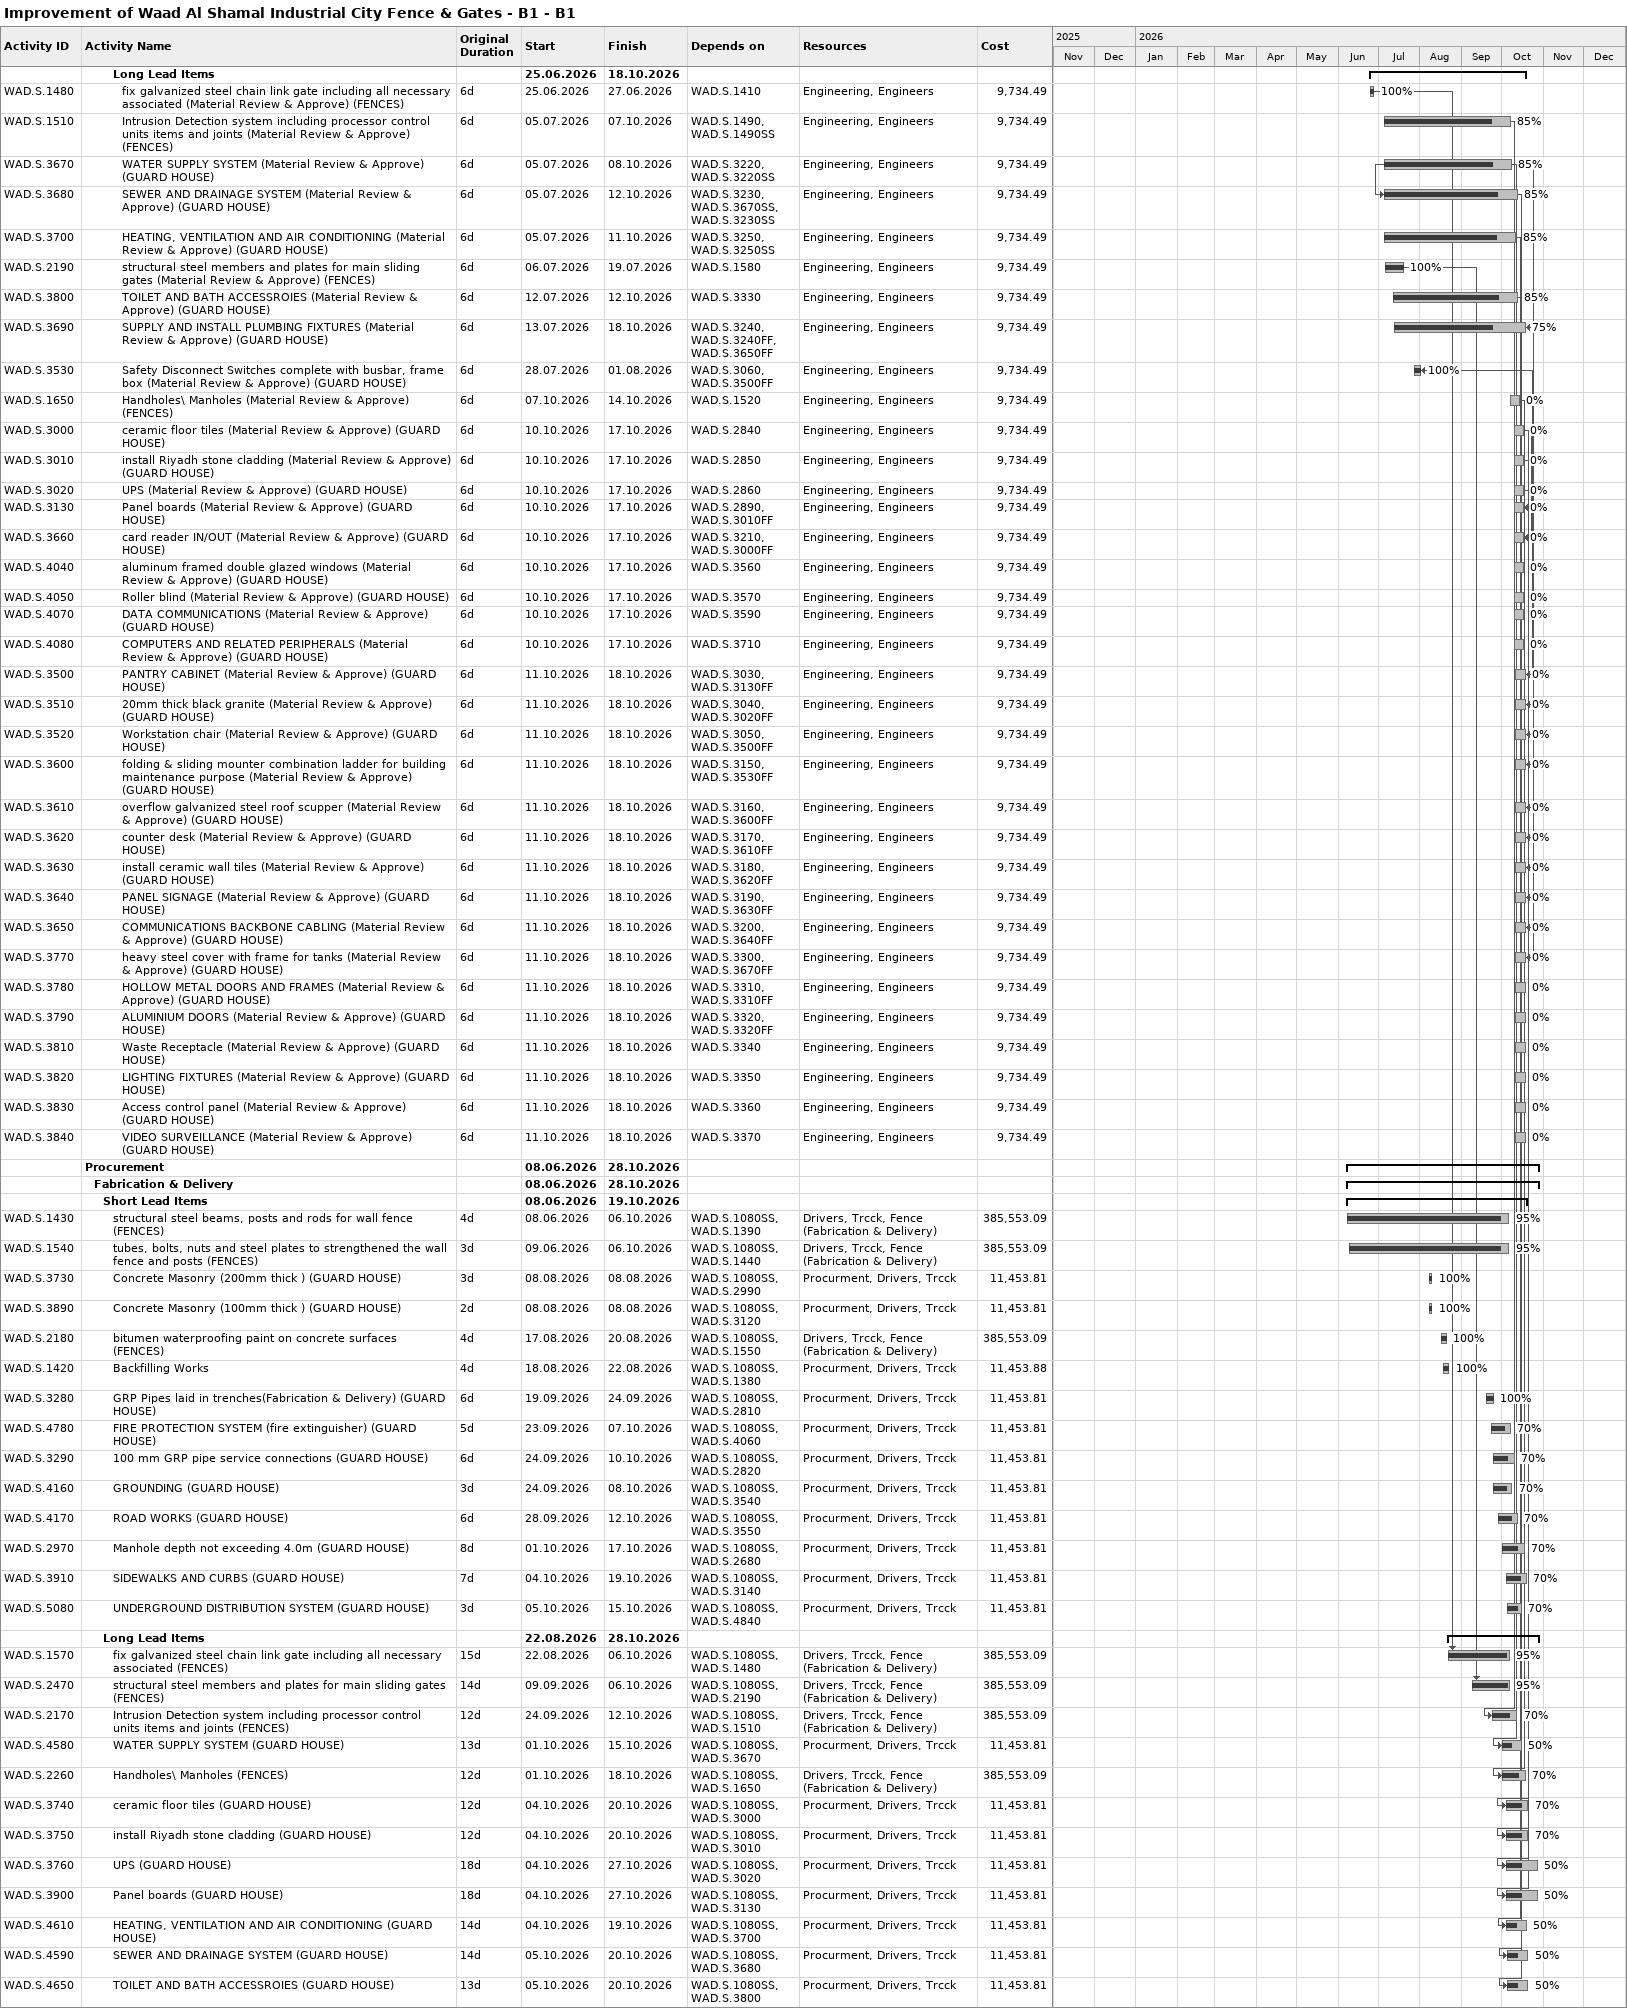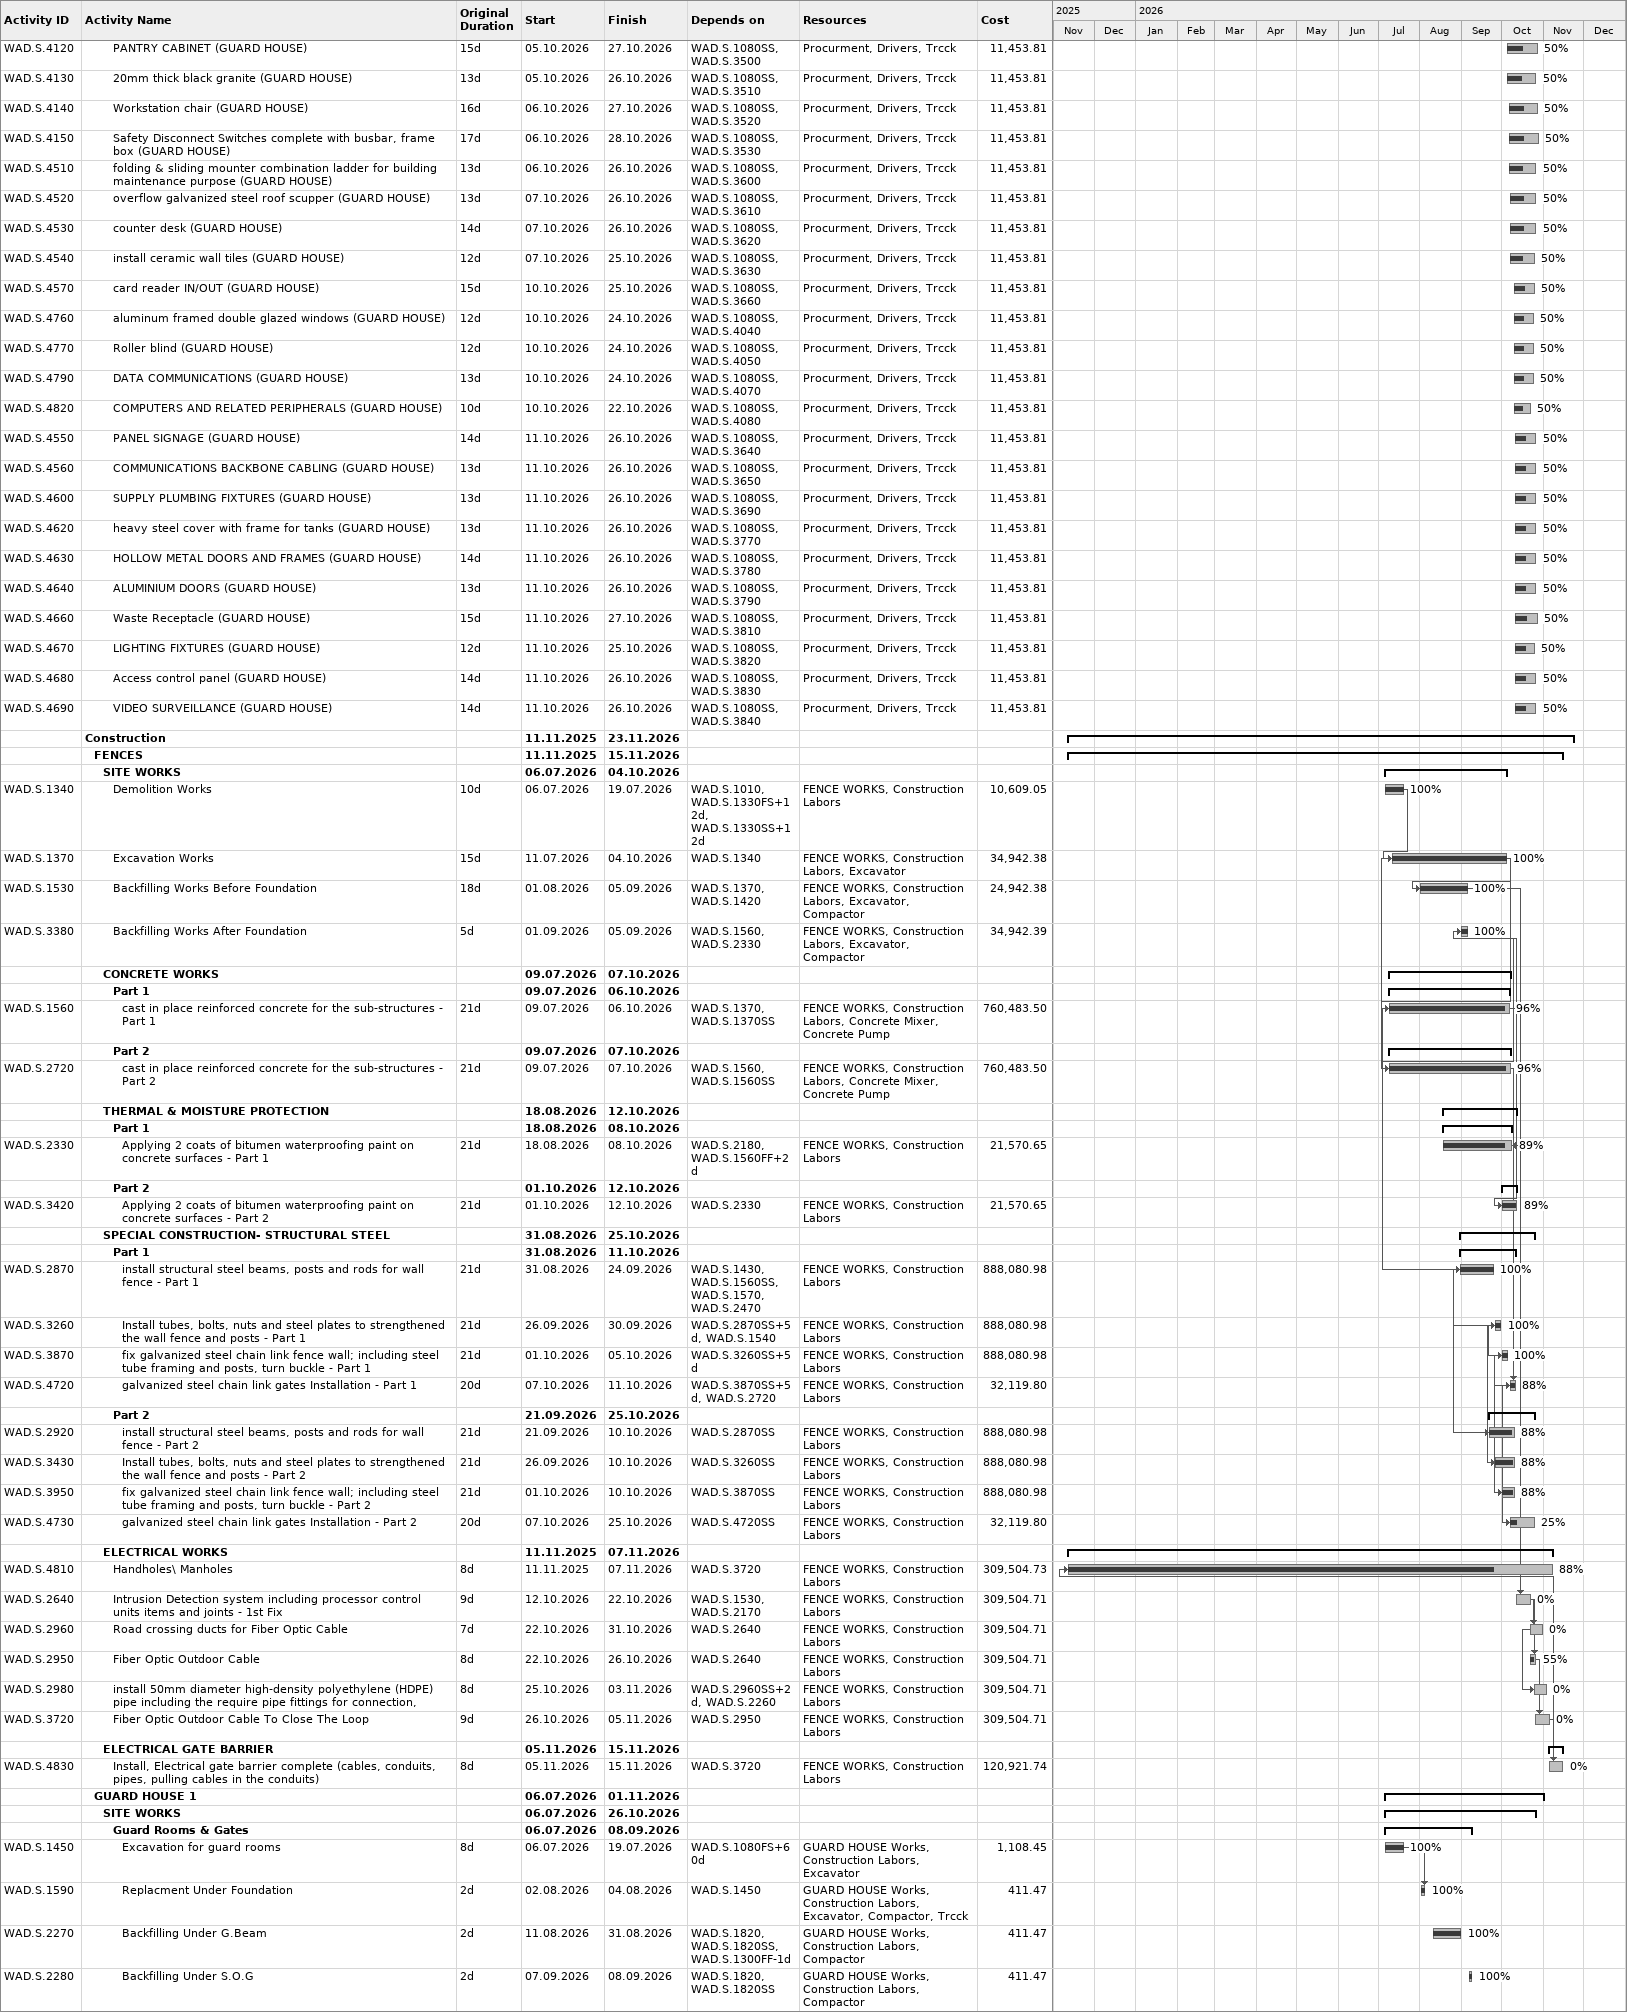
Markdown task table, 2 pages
Improvement of Waad Al Shamal Industrial City Fence & Gates - B1 - B1

| ID | Level | Task | Original duration | Start | Finish | Predecessors | Resources | % complete | Cost |
|---|---|---|---|---|---|---|---|---|---|
|  | 4 | **Long Lead Items** |  | 2026-06-25 | 2026-10-18 |  |  |  |  |
| WAD.S.1480 | 5 | fix galvanized steel chain link gate including all necessary associated (Material Review & Approve) (FENCES) | 6d | 2026-06-25 | 2026-06-27 | WAD.S.1410 | Engineering, Engineers | 100 | 9734.49 |
| WAD.S.1510 | 5 | Intrusion Detection system including processor control units items and joints (Material Review & Approve) (FENCES) | 6d | 2026-07-05 | 2026-10-07 | WAD.S.1490, WAD.S.1490SS | Engineering, Engineers | 85 | 9734.49 |
| WAD.S.3670 | 5 | WATER SUPPLY SYSTEM (Material Review & Approve) (GUARD HOUSE) | 6d | 2026-07-05 | 2026-10-08 | WAD.S.3220, WAD.S.3220SS | Engineering, Engineers | 85 | 9734.49 |
| WAD.S.3680 | 5 | SEWER AND DRAINAGE SYSTEM (Material Review & Approve) (GUARD HOUSE) | 6d | 2026-07-05 | 2026-10-12 | WAD.S.3230, WAD.S.3670SS, WAD.S.3230SS | Engineering, Engineers | 85 | 9734.49 |
| WAD.S.3700 | 5 | HEATING, VENTILATION AND AIR CONDITIONING (Material Review & Approve) (GUARD HOUSE) | 6d | 2026-07-05 | 2026-10-11 | WAD.S.3250, WAD.S.3250SS | Engineering, Engineers | 85 | 9734.49 |
| WAD.S.2190 | 5 | structural steel members and plates for main sliding gates (Material Review & Approve) (FENCES) | 6d | 2026-07-06 | 2026-07-19 | WAD.S.1580 | Engineering, Engineers | 100 | 9734.49 |
| WAD.S.3800 | 5 | TOILET AND BATH ACCESSROIES (Material Review & Approve) (GUARD HOUSE) | 6d | 2026-07-12 | 2026-10-12 | WAD.S.3330 | Engineering, Engineers | 85 | 9734.49 |
| WAD.S.3690 | 5 | SUPPLY AND INSTALL PLUMBING FIXTURES (Material Review & Approve) (GUARD HOUSE) | 6d | 2026-07-13 | 2026-10-18 | WAD.S.3240, WAD.S.3240FF, WAD.S.3650FF | Engineering, Engineers | 75 | 9734.49 |
| WAD.S.3530 | 5 | Safety Disconnect Switches complete with busbar, frame box (Material Review & Approve) (GUARD HOUSE) | 6d | 2026-07-28 | 2026-08-01 | WAD.S.3060, WAD.S.3500FF | Engineering, Engineers | 100 | 9734.49 |
| WAD.S.1650 | 5 | Handholes\ Manholes (Material Review & Approve) (FENCES) | 6d | 2026-10-07 | 2026-10-14 | WAD.S.1520 | Engineering, Engineers | 0 | 9734.49 |
| WAD.S.3000 | 5 | ceramic floor tiles (Material Review & Approve) (GUARD HOUSE) | 6d | 2026-10-10 | 2026-10-17 | WAD.S.2840 | Engineering, Engineers | 0 | 9734.49 |
| WAD.S.3010 | 5 | install Riyadh stone cladding (Material Review & Approve) (GUARD HOUSE) | 6d | 2026-10-10 | 2026-10-17 | WAD.S.2850 | Engineering, Engineers | 0 | 9734.49 |
| WAD.S.3020 | 5 | UPS (Material Review & Approve) (GUARD HOUSE) | 6d | 2026-10-10 | 2026-10-17 | WAD.S.2860 | Engineering, Engineers | 0 | 9734.49 |
| WAD.S.3130 | 5 | Panel boards (Material Review & Approve) (GUARD HOUSE) | 6d | 2026-10-10 | 2026-10-17 | WAD.S.2890, WAD.S.3010FF | Engineering, Engineers | 0 | 9734.49 |
| WAD.S.3660 | 5 | card reader IN/OUT (Material Review & Approve) (GUARD HOUSE) | 6d | 2026-10-10 | 2026-10-17 | WAD.S.3210, WAD.S.3000FF | Engineering, Engineers | 0 | 9734.49 |
| WAD.S.4040 | 5 | aluminum framed double glazed windows (Material Review & Approve) (GUARD HOUSE) | 6d | 2026-10-10 | 2026-10-17 | WAD.S.3560 | Engineering, Engineers | 0 | 9734.49 |
| WAD.S.4050 | 5 | Roller blind (Material Review & Approve) (GUARD HOUSE) | 6d | 2026-10-10 | 2026-10-17 | WAD.S.3570 | Engineering, Engineers | 0 | 9734.49 |
| WAD.S.4070 | 5 | DATA COMMUNICATIONS (Material Review & Approve) (GUARD HOUSE) | 6d | 2026-10-10 | 2026-10-17 | WAD.S.3590 | Engineering, Engineers | 0 | 9734.49 |
| WAD.S.4080 | 5 | COMPUTERS AND RELATED PERIPHERALS (Material Review & Approve) (GUARD HOUSE) | 6d | 2026-10-10 | 2026-10-17 | WAD.S.3710 | Engineering, Engineers | 0 | 9734.49 |
| WAD.S.3500 | 5 | PANTRY CABINET (Material Review & Approve) (GUARD HOUSE) | 6d | 2026-10-11 | 2026-10-18 | WAD.S.3030, WAD.S.3130FF | Engineering, Engineers | 0 | 9734.49 |
| WAD.S.3510 | 5 | 20mm thick black granite (Material Review & Approve) (GUARD HOUSE) | 6d | 2026-10-11 | 2026-10-18 | WAD.S.3040, WAD.S.3020FF | Engineering, Engineers | 0 | 9734.49 |
| WAD.S.3520 | 5 | Workstation chair (Material Review & Approve) (GUARD HOUSE) | 6d | 2026-10-11 | 2026-10-18 | WAD.S.3050, WAD.S.3500FF | Engineering, Engineers | 0 | 9734.49 |
| WAD.S.3600 | 5 | folding & sliding mounter combination ladder for building maintenance purpose (Material Review & Approve) (GUARD HOUSE) | 6d | 2026-10-11 | 2026-10-18 | WAD.S.3150, WAD.S.3530FF | Engineering, Engineers | 0 | 9734.49 |
| WAD.S.3610 | 5 | overflow galvanized steel roof scupper (Material Review & Approve) (GUARD HOUSE) | 6d | 2026-10-11 | 2026-10-18 | WAD.S.3160, WAD.S.3600FF | Engineering, Engineers | 0 | 9734.49 |
| WAD.S.3620 | 5 | counter desk (Material Review & Approve) (GUARD HOUSE) | 6d | 2026-10-11 | 2026-10-18 | WAD.S.3170, WAD.S.3610FF | Engineering, Engineers | 0 | 9734.49 |
| WAD.S.3630 | 5 | install ceramic wall tiles (Material Review & Approve) (GUARD HOUSE) | 6d | 2026-10-11 | 2026-10-18 | WAD.S.3180, WAD.S.3620FF | Engineering, Engineers | 0 | 9734.49 |
| WAD.S.3640 | 5 | PANEL SIGNAGE (Material Review & Approve) (GUARD HOUSE) | 6d | 2026-10-11 | 2026-10-18 | WAD.S.3190, WAD.S.3630FF | Engineering, Engineers | 0 | 9734.49 |
| WAD.S.3650 | 5 | COMMUNICATIONS BACKBONE CABLING (Material Review & Approve) (GUARD HOUSE) | 6d | 2026-10-11 | 2026-10-18 | WAD.S.3200, WAD.S.3640FF | Engineering, Engineers | 0 | 9734.49 |
| WAD.S.3770 | 5 | heavy steel cover with frame for tanks (Material Review & Approve) (GUARD HOUSE) | 6d | 2026-10-11 | 2026-10-18 | WAD.S.3300, WAD.S.3670FF | Engineering, Engineers | 0 | 9734.49 |
| WAD.S.3780 | 5 | HOLLOW METAL DOORS AND FRAMES (Material Review & Approve) (GUARD HOUSE) | 6d | 2026-10-11 | 2026-10-18 | WAD.S.3310, WAD.S.3310FF | Engineering, Engineers | 0 | 9734.49 |
| WAD.S.3790 | 5 | ALUMINIUM DOORS (Material Review & Approve) (GUARD HOUSE) | 6d | 2026-10-11 | 2026-10-18 | WAD.S.3320, WAD.S.3320FF | Engineering, Engineers | 0 | 9734.49 |
| WAD.S.3810 | 5 | Waste Receptacle (Material Review & Approve) (GUARD HOUSE) | 6d | 2026-10-11 | 2026-10-18 | WAD.S.3340 | Engineering, Engineers | 0 | 9734.49 |
| WAD.S.3820 | 5 | LIGHTING FIXTURES (Material Review & Approve) (GUARD HOUSE) | 6d | 2026-10-11 | 2026-10-18 | WAD.S.3350 | Engineering, Engineers | 0 | 9734.49 |
| WAD.S.3830 | 5 | Access control panel (Material Review & Approve) (GUARD HOUSE) | 6d | 2026-10-11 | 2026-10-18 | WAD.S.3360 | Engineering, Engineers | 0 | 9734.49 |
| WAD.S.3840 | 5 | VIDEO SURVEILLANCE (Material Review & Approve) (GUARD HOUSE) | 6d | 2026-10-11 | 2026-10-18 | WAD.S.3370 | Engineering, Engineers | 0 | 9734.49 |
|  | 1 | **Procurement** |  | 2026-06-08 | 2026-10-28 |  |  |  |  |
|  | 2 | **Fabrication & Delivery** |  | 2026-06-08 | 2026-10-28 |  |  |  |  |
|  | 3 | **Short Lead Items** |  | 2026-06-08 | 2026-10-19 |  |  |  |  |
| WAD.S.1430 | 4 | structural steel beams, posts and rods for wall fence (FENCES) | 4d | 2026-06-08 | 2026-10-06 | WAD.S.1080SS, WAD.S.1390 | Drivers, Trcck, Fence (Fabrication & Delivery) | 95 | 385553.09 |
| WAD.S.1540 | 4 | tubes, bolts, nuts and steel plates to strengthened the wall fence and posts (FENCES) | 3d | 2026-06-09 | 2026-10-06 | WAD.S.1080SS, WAD.S.1440 | Drivers, Trcck, Fence (Fabrication & Delivery) | 95 | 385553.09 |
| WAD.S.3730 | 4 | Concrete Masonry (200mm thick ) (GUARD HOUSE) | 3d | 2026-08-08 | 2026-08-08 | WAD.S.1080SS, WAD.S.2990 | Procurment, Drivers, Trcck | 100 | 11453.81 |
| WAD.S.3890 | 4 | Concrete Masonry (100mm thick ) (GUARD HOUSE) | 2d | 2026-08-08 | 2026-08-08 | WAD.S.1080SS, WAD.S.3120 | Procurment, Drivers, Trcck | 100 | 11453.81 |
| WAD.S.2180 | 4 | bitumen waterproofing paint on concrete surfaces (FENCES) | 4d | 2026-08-17 | 2026-08-20 | WAD.S.1080SS, WAD.S.1550 | Drivers, Trcck, Fence (Fabrication & Delivery) | 100 | 385553.09 |
| WAD.S.1420 | 4 | Backfilling Works | 4d | 2026-08-18 | 2026-08-22 | WAD.S.1080SS, WAD.S.1380 | Procurment, Drivers, Trcck | 100 | 11453.88 |
| WAD.S.3280 | 4 | GRP Pipes laid in trenches(Fabrication & Delivery) (GUARD HOUSE) | 6d | 2026-09-19 | 2026-09-24 | WAD.S.1080SS, WAD.S.2810 | Procurment, Drivers, Trcck | 100 | 11453.81 |
| WAD.S.4780 | 4 | FIRE PROTECTION SYSTEM (fire extinguisher) (GUARD HOUSE) | 5d | 2026-09-23 | 2026-10-07 | WAD.S.1080SS, WAD.S.4060 | Procurment, Drivers, Trcck | 70 | 11453.81 |
| WAD.S.3290 | 4 | 100 mm GRP pipe service connections (GUARD HOUSE) | 6d | 2026-09-24 | 2026-10-10 | WAD.S.1080SS, WAD.S.2820 | Procurment, Drivers, Trcck | 70 | 11453.81 |
| WAD.S.4160 | 4 | GROUNDING (GUARD HOUSE) | 3d | 2026-09-24 | 2026-10-08 | WAD.S.1080SS, WAD.S.3540 | Procurment, Drivers, Trcck | 70 | 11453.81 |
| WAD.S.4170 | 4 | ROAD WORKS (GUARD HOUSE) | 6d | 2026-09-28 | 2026-10-12 | WAD.S.1080SS, WAD.S.3550 | Procurment, Drivers, Trcck | 70 | 11453.81 |
| WAD.S.2970 | 4 | Manhole depth not exceeding 4.0m (GUARD HOUSE) | 8d | 2026-10-01 | 2026-10-17 | WAD.S.1080SS, WAD.S.2680 | Procurment, Drivers, Trcck | 70 | 11453.81 |
| WAD.S.3910 | 4 | SIDEWALKS AND CURBS (GUARD HOUSE) | 7d | 2026-10-04 | 2026-10-19 | WAD.S.1080SS, WAD.S.3140 | Procurment, Drivers, Trcck | 70 | 11453.81 |
| WAD.S.5080 | 4 | UNDERGROUND DISTRIBUTION SYSTEM (GUARD HOUSE) | 3d | 2026-10-05 | 2026-10-15 | WAD.S.1080SS, WAD.S.4840 | Procurment, Drivers, Trcck | 70 | 11453.81 |
|  | 3 | **Long Lead Items** |  | 2026-08-22 | 2026-10-28 |  |  |  |  |
| WAD.S.1570 | 4 | fix galvanized steel chain link gate including all necessary associated (FENCES) | 15d | 2026-08-22 | 2026-10-06 | WAD.S.1080SS, WAD.S.1480 | Drivers, Trcck, Fence (Fabrication & Delivery) | 95 | 385553.09 |
| WAD.S.2470 | 4 | structural steel members and plates for main sliding gates (FENCES) | 14d | 2026-09-09 | 2026-10-06 | WAD.S.1080SS, WAD.S.2190 | Drivers, Trcck, Fence (Fabrication & Delivery) | 95 | 385553.09 |
| WAD.S.2170 | 4 | Intrusion Detection system including processor control units items and joints (FENCES) | 12d | 2026-09-24 | 2026-10-12 | WAD.S.1080SS, WAD.S.1510 | Drivers, Trcck, Fence (Fabrication & Delivery) | 70 | 385553.09 |
| WAD.S.4580 | 4 | WATER SUPPLY SYSTEM (GUARD HOUSE) | 13d | 2026-10-01 | 2026-10-15 | WAD.S.1080SS, WAD.S.3670 | Procurment, Drivers, Trcck | 50 | 11453.81 |
| WAD.S.2260 | 4 | Handholes\ Manholes (FENCES) | 12d | 2026-10-01 | 2026-10-18 | WAD.S.1080SS, WAD.S.1650 | Drivers, Trcck, Fence (Fabrication & Delivery) | 70 | 385553.09 |
| WAD.S.3740 | 4 | ceramic floor tiles (GUARD HOUSE) | 12d | 2026-10-04 | 2026-10-20 | WAD.S.1080SS, WAD.S.3000 | Procurment, Drivers, Trcck | 70 | 11453.81 |
| WAD.S.3750 | 4 | install Riyadh stone cladding (GUARD HOUSE) | 12d | 2026-10-04 | 2026-10-20 | WAD.S.1080SS, WAD.S.3010 | Procurment, Drivers, Trcck | 70 | 11453.81 |
| WAD.S.3760 | 4 | UPS (GUARD HOUSE) | 18d | 2026-10-04 | 2026-10-27 | WAD.S.1080SS, WAD.S.3020 | Procurment, Drivers, Trcck | 50 | 11453.81 |
| WAD.S.3900 | 4 | Panel boards (GUARD HOUSE) | 18d | 2026-10-04 | 2026-10-27 | WAD.S.1080SS, WAD.S.3130 | Procurment, Drivers, Trcck | 50 | 11453.81 |
| WAD.S.4610 | 4 | HEATING, VENTILATION AND AIR CONDITIONING (GUARD HOUSE) | 14d | 2026-10-04 | 2026-10-19 | WAD.S.1080SS, WAD.S.3700 | Procurment, Drivers, Trcck | 50 | 11453.81 |
| WAD.S.4590 | 4 | SEWER AND DRAINAGE SYSTEM (GUARD HOUSE) | 14d | 2026-10-05 | 2026-10-20 | WAD.S.1080SS, WAD.S.3680 | Procurment, Drivers, Trcck | 50 | 11453.81 |
| WAD.S.4650 | 4 | TOILET AND BATH ACCESSROIES (GUARD HOUSE) | 13d | 2026-10-05 | 2026-10-20 | WAD.S.1080SS, WAD.S.3800 | Procurment, Drivers, Trcck | 50 | 11453.81 |
| WAD.S.4120 | 4 | PANTRY CABINET (GUARD HOUSE) | 15d | 2026-10-05 | 2026-10-27 | WAD.S.1080SS, WAD.S.3500 | Procurment, Drivers, Trcck | 50 | 11453.81 |
| WAD.S.4130 | 4 | 20mm thick black granite (GUARD HOUSE) | 13d | 2026-10-05 | 2026-10-26 | WAD.S.1080SS, WAD.S.3510 | Procurment, Drivers, Trcck | 50 | 11453.81 |
| WAD.S.4140 | 4 | Workstation chair (GUARD HOUSE) | 16d | 2026-10-06 | 2026-10-27 | WAD.S.1080SS, WAD.S.3520 | Procurment, Drivers, Trcck | 50 | 11453.81 |
| WAD.S.4150 | 4 | Safety Disconnect Switches complete with busbar, frame box (GUARD HOUSE) | 17d | 2026-10-06 | 2026-10-28 | WAD.S.1080SS, WAD.S.3530 | Procurment, Drivers, Trcck | 50 | 11453.81 |
| WAD.S.4510 | 4 | folding & sliding mounter combination ladder for building maintenance purpose (GUARD HOUSE) | 13d | 2026-10-06 | 2026-10-26 | WAD.S.1080SS, WAD.S.3600 | Procurment, Drivers, Trcck | 50 | 11453.81 |
| WAD.S.4520 | 4 | overflow galvanized steel roof scupper (GUARD HOUSE) | 13d | 2026-10-07 | 2026-10-26 | WAD.S.1080SS, WAD.S.3610 | Procurment, Drivers, Trcck | 50 | 11453.81 |
| WAD.S.4530 | 4 | counter desk (GUARD HOUSE) | 14d | 2026-10-07 | 2026-10-26 | WAD.S.1080SS, WAD.S.3620 | Procurment, Drivers, Trcck | 50 | 11453.81 |
| WAD.S.4540 | 4 | install ceramic wall tiles (GUARD HOUSE) | 12d | 2026-10-07 | 2026-10-25 | WAD.S.1080SS, WAD.S.3630 | Procurment, Drivers, Trcck | 50 | 11453.81 |
| WAD.S.4570 | 4 | card reader IN/OUT (GUARD HOUSE) | 15d | 2026-10-10 | 2026-10-25 | WAD.S.1080SS, WAD.S.3660 | Procurment, Drivers, Trcck | 50 | 11453.81 |
| WAD.S.4760 | 4 | aluminum framed double glazed windows (GUARD HOUSE) | 12d | 2026-10-10 | 2026-10-24 | WAD.S.1080SS, WAD.S.4040 | Procurment, Drivers, Trcck | 50 | 11453.81 |
| WAD.S.4770 | 4 | Roller blind (GUARD HOUSE) | 12d | 2026-10-10 | 2026-10-24 | WAD.S.1080SS, WAD.S.4050 | Procurment, Drivers, Trcck | 50 | 11453.81 |
| WAD.S.4790 | 4 | DATA COMMUNICATIONS (GUARD HOUSE) | 13d | 2026-10-10 | 2026-10-24 | WAD.S.1080SS, WAD.S.4070 | Procurment, Drivers, Trcck | 50 | 11453.81 |
| WAD.S.4820 | 4 | COMPUTERS AND RELATED PERIPHERALS (GUARD HOUSE) | 10d | 2026-10-10 | 2026-10-22 | WAD.S.1080SS, WAD.S.4080 | Procurment, Drivers, Trcck | 50 | 11453.81 |
| WAD.S.4550 | 4 | PANEL SIGNAGE (GUARD HOUSE) | 14d | 2026-10-11 | 2026-10-26 | WAD.S.1080SS, WAD.S.3640 | Procurment, Drivers, Trcck | 50 | 11453.81 |
| WAD.S.4560 | 4 | COMMUNICATIONS BACKBONE CABLING (GUARD HOUSE) | 13d | 2026-10-11 | 2026-10-26 | WAD.S.1080SS, WAD.S.3650 | Procurment, Drivers, Trcck | 50 | 11453.81 |
| WAD.S.4600 | 4 | SUPPLY PLUMBING FIXTURES (GUARD HOUSE) | 13d | 2026-10-11 | 2026-10-26 | WAD.S.1080SS, WAD.S.3690 | Procurment, Drivers, Trcck | 50 | 11453.81 |
| WAD.S.4620 | 4 | heavy steel cover with frame for tanks (GUARD HOUSE) | 13d | 2026-10-11 | 2026-10-26 | WAD.S.1080SS, WAD.S.3770 | Procurment, Drivers, Trcck | 50 | 11453.81 |
| WAD.S.4630 | 4 | HOLLOW METAL DOORS AND FRAMES (GUARD HOUSE) | 14d | 2026-10-11 | 2026-10-26 | WAD.S.1080SS, WAD.S.3780 | Procurment, Drivers, Trcck | 50 | 11453.81 |
| WAD.S.4640 | 4 | ALUMINIUM DOORS (GUARD HOUSE) | 13d | 2026-10-11 | 2026-10-26 | WAD.S.1080SS, WAD.S.3790 | Procurment, Drivers, Trcck | 50 | 11453.81 |
| WAD.S.4660 | 4 | Waste Receptacle (GUARD HOUSE) | 15d | 2026-10-11 | 2026-10-27 | WAD.S.1080SS, WAD.S.3810 | Procurment, Drivers, Trcck | 50 | 11453.81 |
| WAD.S.4670 | 4 | LIGHTING FIXTURES (GUARD HOUSE) | 12d | 2026-10-11 | 2026-10-25 | WAD.S.1080SS, WAD.S.3820 | Procurment, Drivers, Trcck | 50 | 11453.81 |
| WAD.S.4680 | 4 | Access control panel (GUARD HOUSE) | 14d | 2026-10-11 | 2026-10-26 | WAD.S.1080SS, WAD.S.3830 | Procurment, Drivers, Trcck | 50 | 11453.81 |
| WAD.S.4690 | 4 | VIDEO SURVEILLANCE (GUARD HOUSE) | 14d | 2026-10-11 | 2026-10-26 | WAD.S.1080SS, WAD.S.3840 | Procurment, Drivers, Trcck | 50 | 11453.81 |
|  | 1 | **Construction** |  | 2025-11-11 | 2026-11-23 |  |  |  |  |
|  | 2 | **FENCES** |  | 2025-11-11 | 2026-11-15 |  |  |  |  |
|  | 3 | **SITE WORKS** |  | 2026-07-06 | 2026-10-04 |  |  |  |  |
| WAD.S.1340 | 4 | Demolition Works | 10d | 2026-07-06 | 2026-07-19 | WAD.S.1010, WAD.S.1330FS+12d, WAD.S.1330SS+12d | FENCE WORKS, Construction Labors | 100 | 10609.05 |
| WAD.S.1370 | 4 | Excavation Works | 15d | 2026-07-11 | 2026-10-04 | WAD.S.1340 | FENCE WORKS, Construction Labors, Excavator | 100 | 34942.38 |
| WAD.S.1530 | 4 | Backfilling Works Before Foundation | 18d | 2026-08-01 | 2026-09-05 | WAD.S.1370, WAD.S.1420 | FENCE WORKS, Construction Labors, Excavator, Compactor | 100 | 24942.38 |
| WAD.S.3380 | 4 | Backfilling Works After Foundation | 5d | 2026-09-01 | 2026-09-05 | WAD.S.1560, WAD.S.2330 | FENCE WORKS, Construction Labors, Excavator, Compactor | 100 | 34942.39 |
|  | 3 | **CONCRETE WORKS** |  | 2026-07-09 | 2026-10-07 |  |  |  |  |
|  | 4 | **Part 1** |  | 2026-07-09 | 2026-10-06 |  |  |  |  |
| WAD.S.1560 | 5 | cast in place reinforced concrete for the sub-structures - Part 1 | 21d | 2026-07-09 | 2026-10-06 | WAD.S.1370, WAD.S.1370SS | FENCE WORKS, Construction Labors, Concrete Mixer, Concrete Pump | 96 | 760483.50 |
|  | 4 | **Part 2** |  | 2026-07-09 | 2026-10-07 |  |  |  |  |
| WAD.S.2720 | 5 | cast in place reinforced concrete for the sub-structures - Part 2 | 21d | 2026-07-09 | 2026-10-07 | WAD.S.1560, WAD.S.1560SS | FENCE WORKS, Construction Labors, Concrete Mixer, Concrete Pump | 96 | 760483.50 |
|  | 3 | **THERMAL & MOISTURE PROTECTION** |  | 2026-08-18 | 2026-10-12 |  |  |  |  |
|  | 4 | **Part 1** |  | 2026-08-18 | 2026-10-08 |  |  |  |  |
| WAD.S.2330 | 5 | Applying 2 coats of bitumen waterproofing paint on concrete surfaces - Part 1 | 21d | 2026-08-18 | 2026-10-08 | WAD.S.2180, WAD.S.1560FF+2d | FENCE WORKS, Construction Labors | 89 | 21570.65 |
|  | 4 | **Part 2** |  | 2026-10-01 | 2026-10-12 |  |  |  |  |
| WAD.S.3420 | 5 | Applying 2 coats of bitumen waterproofing paint on concrete surfaces - Part 2 | 21d | 2026-10-01 | 2026-10-12 | WAD.S.2330 | FENCE WORKS, Construction Labors | 89 | 21570.65 |
|  | 3 | **SPECIAL CONSTRUCTION- STRUCTURAL STEEL** |  | 2026-08-31 | 2026-10-25 |  |  |  |  |
|  | 4 | **Part 1** |  | 2026-08-31 | 2026-10-11 |  |  |  |  |
| WAD.S.2870 | 5 | install structural steel beams, posts and rods for wall fence - Part 1 | 21d | 2026-08-31 | 2026-09-24 | WAD.S.1430, WAD.S.1560SS, WAD.S.1570, WAD.S.2470 | FENCE WORKS, Construction Labors | 100 | 888080.98 |
| WAD.S.3260 | 5 | Install tubes, bolts, nuts and steel plates to strengthened the wall fence and posts - Part 1 | 21d | 2026-09-26 | 2026-09-30 | WAD.S.2870SS+5d, WAD.S.1540 | FENCE WORKS, Construction Labors | 100 | 888080.98 |
| WAD.S.3870 | 5 | fix galvanized steel chain link fence wall; including steel tube framing and posts, turn buckle - Part 1 | 21d | 2026-10-01 | 2026-10-05 | WAD.S.3260SS+5d | FENCE WORKS, Construction Labors | 100 | 888080.98 |
| WAD.S.4720 | 5 | galvanized steel chain link gates Installation - Part 1 | 20d | 2026-10-07 | 2026-10-11 | WAD.S.3870SS+5d, WAD.S.2720 | FENCE WORKS, Construction Labors | 88 | 32119.80 |
|  | 4 | **Part 2** |  | 2026-09-21 | 2026-10-25 |  |  |  |  |
| WAD.S.2920 | 5 | install structural steel beams, posts and rods for wall fence - Part 2 | 21d | 2026-09-21 | 2026-10-10 | WAD.S.2870SS | FENCE WORKS, Construction Labors | 88 | 888080.98 |
| WAD.S.3430 | 5 | Install tubes, bolts, nuts and steel plates to strengthened the wall fence and posts - Part 2 | 21d | 2026-09-26 | 2026-10-10 | WAD.S.3260SS | FENCE WORKS, Construction Labors | 88 | 888080.98 |
| WAD.S.3950 | 5 | fix galvanized steel chain link fence wall; including steel tube framing and posts, turn buckle - Part 2 | 21d | 2026-10-01 | 2026-10-10 | WAD.S.3870SS | FENCE WORKS, Construction Labors | 88 | 888080.98 |
| WAD.S.4730 | 5 | galvanized steel chain link gates Installation - Part 2 | 20d | 2026-10-07 | 2026-10-25 | WAD.S.4720SS | FENCE WORKS, Construction Labors | 25 | 32119.80 |
|  | 3 | **ELECTRICAL WORKS** |  | 2025-11-11 | 2026-11-07 |  |  |  |  |
| WAD.S.4810 | 4 | Handholes\ Manholes | 8d | 2025-11-11 | 2026-11-07 | WAD.S.3720 | FENCE WORKS, Construction Labors | 88 | 309504.73 |
| WAD.S.2640 | 4 | Intrusion Detection system including processor control units items and joints - 1st Fix | 9d | 2026-10-12 | 2026-10-22 | WAD.S.1530, WAD.S.2170 | FENCE WORKS, Construction Labors | 0 | 309504.71 |
| WAD.S.2960 | 4 | Road crossing ducts for Fiber Optic Cable | 7d | 2026-10-22 | 2026-10-31 | WAD.S.2640 | FENCE WORKS, Construction Labors | 0 | 309504.71 |
| WAD.S.2950 | 4 | Fiber Optic Outdoor Cable | 8d | 2026-10-22 | 2026-10-26 | WAD.S.2640 | FENCE WORKS, Construction Labors | 55 | 309504.71 |
| WAD.S.2980 | 4 | install 50mm diameter high-density polyethylene (HDPE) pipe including the require pipe fittings for connection, | 8d | 2026-10-25 | 2026-11-03 | WAD.S.2960SS+2d, WAD.S.2260 | FENCE WORKS, Construction Labors | 0 | 309504.71 |
| WAD.S.3720 | 4 | Fiber Optic Outdoor Cable To Close The Loop | 9d | 2026-10-26 | 2026-11-05 | WAD.S.2950 | FENCE WORKS, Construction Labors | 0 | 309504.71 |
|  | 3 | **ELECTRICAL GATE BARRIER** |  | 2026-11-05 | 2026-11-15 |  |  |  |  |
| WAD.S.4830 | 4 | Install, Electrical gate barrier complete (cables, conduits, pipes, pulling cables in the conduits) | 8d | 2026-11-05 | 2026-11-15 | WAD.S.3720 | FENCE WORKS, Construction Labors | 0 | 120921.74 |
|  | 2 | **GUARD HOUSE 1** |  | 2026-07-06 | 2026-11-01 |  |  |  |  |
|  | 3 | **SITE WORKS** |  | 2026-07-06 | 2026-10-26 |  |  |  |  |
|  | 4 | **Guard Rooms & Gates** |  | 2026-07-06 | 2026-09-08 |  |  |  |  |
| WAD.S.1450 | 5 | Excavation for guard rooms | 8d | 2026-07-06 | 2026-07-19 | WAD.S.1080FS+60d | GUARD HOUSE Works, Construction Labors, Excavator | 100 | 1108.45 |
| WAD.S.1590 | 5 | Replacment Under Foundation | 2d | 2026-08-02 | 2026-08-04 | WAD.S.1450 | GUARD HOUSE Works, Construction Labors, Excavator, Compactor, Trcck | 100 | 411.47 |
| WAD.S.2270 | 5 | Backfilling Under G.Beam | 2d | 2026-08-11 | 2026-08-31 | WAD.S.1820, WAD.S.1820SS, WAD.S.1300FF-1d | GUARD HOUSE Works, Construction Labors, Compactor | 100 | 411.47 |
| WAD.S.2280 | 5 | Backfilling Under S.O.G | 2d | 2026-09-07 | 2026-09-08 | WAD.S.1820, WAD.S.1820SS | GUARD HOUSE Works, Construction Labors, Compactor | 100 | 411.47 |
